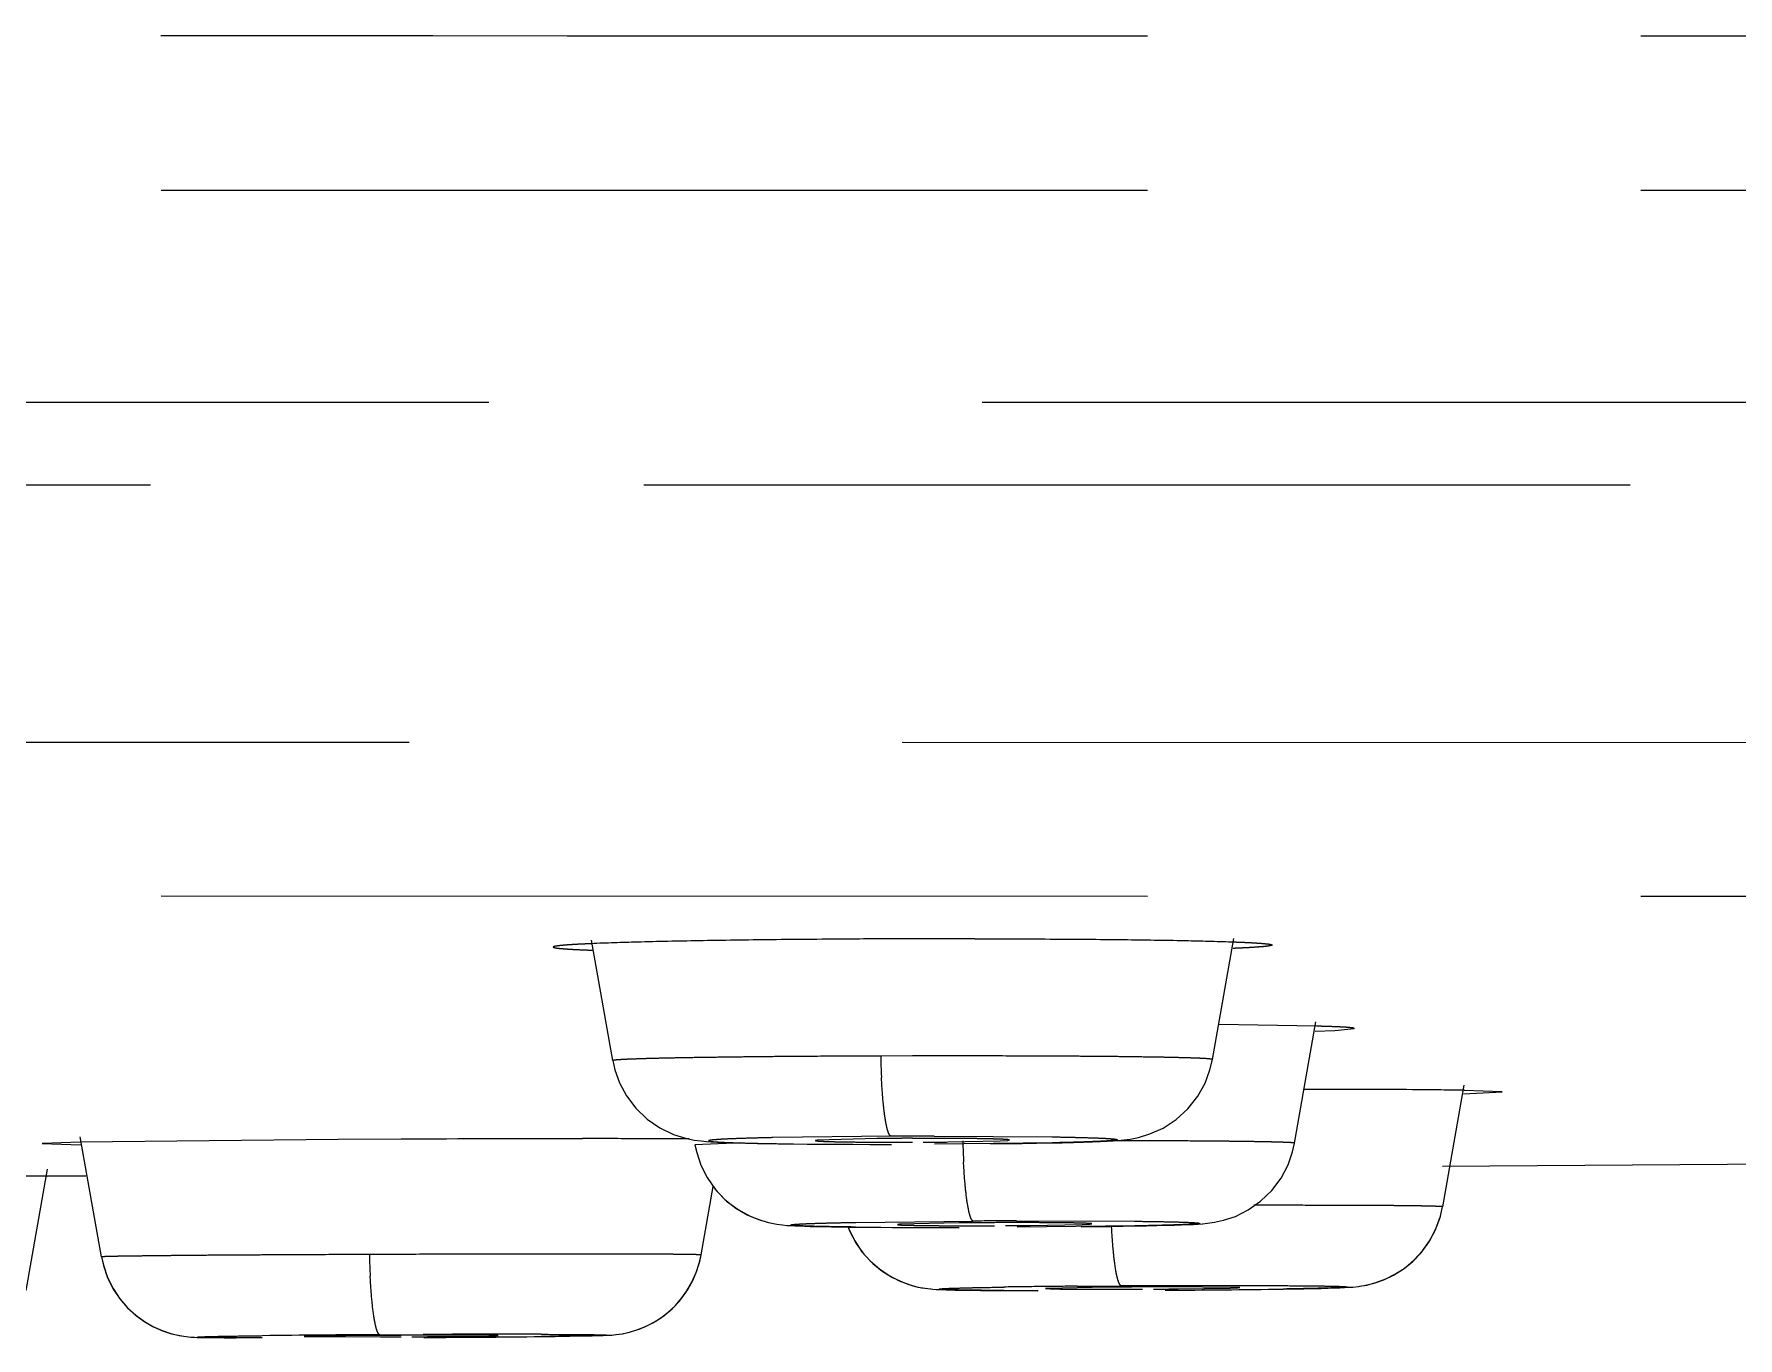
# Model space of a CAD drawing. Header units: millimetres. Extents: x 3819 to 4365, y -2661 to -1889.
# Drawn here: x 4175.628 to 4177.822, y -2175.879 to -2174.201 of the extents above; entities that cross this region are included whole.
import ezdxf

# ---------------------------------------------------------------- set-up
doc = ezdxf.new("R2010")
doc.units = ezdxf.units.MM
doc.header["$LTSCALE"] = 0.1
doc.linetypes.add('HIDDENX2', pattern=[19.05, 12.7, -6.35])
doc.layers.add('HIDDEN', color=8, linetype='HIDDENX2')

msp = doc.modelspace()

# ---------------------------------------------------------------- linework, layer by layer
at = {"layer": 'HIDDEN'}
for p, q in [((4171.9818, -2174.4017), (4189.6848, -2174.4017)), ((4189.5489, -2174.675), (4174.7754, -2174.675)), ((4147.8382, -2174.7808), (4196.1253, -2174.7808)), ((4178.016, -2175.1132), (4171.9847, -2175.1116)), ((4171.9817, -2175.3087), (4177.9795, -2175.3106)), ((4176.3732, -2175.5222), (4176.3459, -2175.3673)), ((4177.1453, -2175.5208), (4177.1728, -2175.3648)), ((4177.2792, -2175.4779), (4177.1536, -2175.4759)), ((4177.2511, -2175.6285), (4177.2786, -2175.4722)), ((4177.2776, -2175.4844), (4177.3028, -2175.4833)), ((4177.3028, -2175.4833), (4177.3279, -2175.4809)), ((4176.3732, -2175.5222), (4176.3732, -2175.5223)), ((4176.7591, -2175.5162), (4176.7182, -2175.5164)), ((4177.4417, -2175.7104), (4177.4693, -2175.5539)), ((4177.2886, -2175.5592), (4177.264, -2175.5592)), ((4177.4686, -2175.5652), (4177.5185, -2175.5626)), ((4177.5185, -2175.5626), (4177.4695, -2175.5605)), ((4175.715, -2175.7749), (4175.6878, -2175.6204)), ((4176.7315, -2175.6196), (4176.5792, -2175.6214)), ((4176.787, -2175.6194), (4176.9391, -2175.6204)), ((4175.6877, -2175.6273), (4175.6386, -2175.6291)), ((4175.6386, -2175.6291), (4175.6882, -2175.6305)), ((4176.0197, -2175.6239), (4175.6877, -2175.6273)), ((4176.1009, -2175.6234), (4176.0197, -2175.6239)), ((4176.5292, -2175.6284), (4176.479, -2175.6306)), ((4176.479, -2175.6306), (4176.479, -2175.6306)), ((4176.5359, -2175.6282), (4176.5292, -2175.6284)), ((4176.6365, -2175.6246), (4176.6341, -2175.6251)), ((4176.7135, -2175.6226), (4176.6365, -2175.6246)), ((4176.9394, -2175.6281), (4176.7876, -2175.6299)), ((4176.8047, -2175.627), (4176.8719, -2175.6256)), ((4176.8719, -2175.6256), (4176.8817, -2175.6249)), ((4176.8817, -2175.6249), (4176.8841, -2175.6244)), ((4175.6179, -2175.8183), (4175.6455, -2175.6619)), ((4177.4413, -2175.6582), (4178.6435, -2175.6497)), ((4175.6453, -2175.6708), (4175.5881, -2175.6711)), ((4175.6947, -2175.6706), (4175.6453, -2175.6708)), ((4175.6454, -2175.6708), (4175.6874, -2175.6706)), ((4175.6874, -2175.6706), (4175.6947, -2175.6706)), ((4176.4871, -2175.7724), (4176.5027, -2175.6841)), ((4176.6861, -2175.7305), (4176.8374, -2175.7288)), ((4176.8929, -2175.7286), (4177.045, -2175.729)), ((4176.7423, -2175.7329), (4176.7399, -2175.7333)), ((4176.8192, -2175.7312), (4176.7423, -2175.7329)), ((4176.8649, -2175.7309), (4176.851, -2175.7309)), ((4177.0455, -2175.7351), (4176.8937, -2175.7368)), ((4176.9106, -2175.7345), (4176.9777, -2175.7332)), ((4176.9777, -2175.7332), (4176.9875, -2175.7327)), ((4176.9875, -2175.7327), (4176.9899, -2175.7323)), ((4176.1009, -2175.7717), (4176.0599, -2175.7718)), ((4176.9328, -2175.8154), (4176.9304, -2175.8157)), ((4176.9304, -2175.8157), (4176.9362, -2175.8161)), ((4177.0096, -2175.814), (4176.9328, -2175.8154)), ((4176.9362, -2175.8161), (4176.9493, -2175.8164)), ((4176.9713, -2175.8126), (4176.9902, -2175.8125)), ((4176.9902, -2175.8125), (4177.0281, -2175.8122)), ((4177.0554, -2175.8136), (4177.0415, -2175.8137)), ((4177.0835, -2175.8119), (4177.2357, -2175.8119)), ((4177.1804, -2175.8144), (4177.0847, -2175.8135)), ((4177.1012, -2175.8162), (4177.1682, -2175.8151)), ((4177.1682, -2175.8151), (4177.178, -2175.8147)), ((4177.178, -2175.8147), (4177.1804, -2175.8144)), ((4175.8601, -2175.8789), (4175.8729, -2175.8791)), ((4175.8729, -2175.8791), (4175.8884, -2175.8792)), ((4175.9783, -2175.8773), (4175.9759, -2175.8775)), ((4175.9759, -2175.8775), (4176.0743, -2175.878)), ((4176.0551, -2175.8763), (4175.9783, -2175.8773)), ((4176.0736, -2175.8751), (4176.129, -2175.8748)), ((4176.0743, -2175.878), (4176.1009, -2175.8779)), ((4176.1009, -2175.876), (4176.087, -2175.8761)), ((4176.13, -2175.8759), (4176.1009, -2175.876)), ((4176.2258, -2175.8763), (4176.13, -2175.8759)), ((4176.1466, -2175.8776), (4176.2137, -2175.8768)), ((4176.2137, -2175.8768), (4176.2235, -2175.8765)), ((4176.2235, -2175.8765), (4176.2258, -2175.8763)), ((4176.2513, -2175.8778), (4176.2767, -2175.8776)), ((4176.2767, -2175.8776), (4176.2991, -2175.8773)), ((4176.2991, -2175.8773), (4176.3181, -2175.877)), ((4176.3181, -2175.877), (4176.3339, -2175.8767)), ((4176.3339, -2175.8767), (4176.3467, -2175.8765)), ((4176.3606, -2175.8761), (4176.3643, -2175.8759)), ((4176.3642, -2175.8759), (4176.3679, -2175.8758)), ((4176.3675, -2175.8758), (4176.372, -2175.8755))]:
    msp.add_line(p, q, dxfattribs=at)
for points in [[(4176.3733, -2175.5222), (4176.376, -2175.534), (4176.382, -2175.5508), (4176.391, -2175.5677), (4176.4029, -2175.5835), (4176.4176, -2175.5977), (4176.434, -2175.6089), (4176.4513, -2175.6172), (4176.4668, -2175.6222), (4176.4781, -2175.6245), (4176.4869, -2175.6257), (4176.4938, -2175.6263), (4176.5001, -2175.6268), (4176.5073, -2175.6272), (4176.5153, -2175.6275), (4176.5245, -2175.6279), (4176.535, -2175.6282), (4176.5467, -2175.6285)], [(4176.9907, -2175.6267), (4177.0009, -2175.6263), (4177.0097, -2175.6259), (4177.0175, -2175.6254), (4177.0242, -2175.6249), (4177.0312, -2175.6243), (4177.0395, -2175.6232), (4177.0501, -2175.6211), (4177.0649, -2175.6166), (4177.0818, -2175.609), (4177.0985, -2175.5981), (4177.1137, -2175.5841), (4177.1263, -2175.5682), (4177.1358, -2175.5511), (4177.1421, -2175.5339), (4177.1452, -2175.5207)], [(4176.4791, -2175.6306), (4176.4813, -2175.6405), (4176.4868, -2175.6568), (4176.4947, -2175.6727), (4176.5051, -2175.6876), (4176.5176, -2175.7009), (4176.5316, -2175.712)], [(4176.5467, -2175.6285), (4176.5598, -2175.6288), (4176.5739, -2175.6291), (4176.5893, -2175.6293), (4176.6058, -2175.6295), (4176.6235, -2175.6297), (4176.6422, -2175.6298), (4176.6619, -2175.6299), (4176.6826, -2175.63), (4176.7041, -2175.6301), (4176.7319, -2175.6301)], [(4176.8594, -2175.6294), (4176.8806, -2175.6291), (4176.9004, -2175.6288), (4176.919, -2175.6285), (4176.9361, -2175.6282), (4176.9519, -2175.6279), (4176.9663, -2175.6275)], [(4176.9663, -2175.6275), (4176.9792, -2175.6271), (4176.9907, -2175.6267)], [(4177.1056, -2175.7336), (4177.1138, -2175.7333), (4177.1208, -2175.733), (4177.1271, -2175.7326), (4177.1327, -2175.7322), (4177.1391, -2175.7316), (4177.1481, -2175.7303), (4177.1597, -2175.7278), (4177.1748, -2175.7227), (4177.1913, -2175.7145), (4177.2073, -2175.7033), (4177.2218, -2175.6893), (4177.2337, -2175.6735), (4177.2426, -2175.6566), (4177.2485, -2175.6398), (4177.251, -2175.6284)], [(4176.5027, -2175.684), (4176.5066, -2175.6894), (4176.5199, -2175.703)], [(4176.5199, -2175.703), (4176.5346, -2175.7141), (4176.5501, -2175.7225), (4176.5647, -2175.7282)], [(4176.5316, -2175.712), (4176.5464, -2175.7208), (4176.5608, -2175.7269), (4176.5737, -2175.7307), (4176.5844, -2175.7328), (4176.5917, -2175.7337), (4176.5975, -2175.7343), (4176.6026, -2175.7346), (4176.6077, -2175.7349), (4176.6135, -2175.7351), (4176.62, -2175.7354), (4176.6274, -2175.7356), (4176.6356, -2175.7358), (4176.6449, -2175.736), (4176.655, -2175.7362)], [(4177.3332, -2175.813), (4177.3422, -2175.8115), (4177.3535, -2175.8088), (4177.3661, -2175.8043), (4177.3785, -2175.7984), (4177.3909, -2175.7906), (4177.4028, -2175.7811), (4177.4139, -2175.7695), (4177.4238, -2175.7561), (4177.4321, -2175.7409), (4177.4383, -2175.7244), (4177.4416, -2175.7104)], [(4177.3347, -2175.8128), (4177.344, -2175.8112), (4177.3557, -2175.8081), (4177.3687, -2175.8032), (4177.3811, -2175.7969), (4177.3934, -2175.7888), (4177.405, -2175.7789), (4177.4158, -2175.7672), (4177.4253, -2175.7537), (4177.4331, -2175.7386), (4177.4389, -2175.7223), (4177.4416, -2175.7104)], [(4176.655, -2175.7362), (4176.666, -2175.7363), (4176.6779, -2175.7365), (4176.6905, -2175.7366), (4176.704, -2175.7367), (4176.7183, -2175.7368), (4176.7334, -2175.7369), (4176.7493, -2175.737), (4176.7658, -2175.737), (4176.783, -2175.7371), (4176.8009, -2175.7371), (4176.8193, -2175.7371)], [(4176.6763, -2175.7365), (4176.6773, -2175.7393), (4176.6848, -2175.7544), (4176.6941, -2175.7682), (4176.7048, -2175.7802), (4176.7165, -2175.7905), (4176.7291, -2175.799), (4176.7419, -2175.8057), (4176.7546, -2175.8106), (4176.7662, -2175.8137), (4176.7753, -2175.8153), (4176.7826, -2175.8162)], [(4176.6765, -2175.7365), (4176.6786, -2175.7422), (4176.6867, -2175.7575), (4176.6966, -2175.7713), (4176.7079, -2175.7833), (4176.7203, -2175.7933), (4176.7334, -2175.8015), (4176.7466, -2175.8076), (4176.7595, -2175.812), (4176.7707, -2175.8146), (4176.779, -2175.8158)], [(4176.9763, -2175.7361), (4176.9955, -2175.7359), (4177.0136, -2175.7356), (4177.0305, -2175.7354), (4177.0462, -2175.7351), (4177.0606, -2175.7348), (4177.0738, -2175.7345)], [(4177.0738, -2175.7345), (4177.0856, -2175.7342), (4177.0962, -2175.7339), (4177.1056, -2175.7336)], [(4176.3715, -2175.8755), (4176.3778, -2175.8749), (4176.3859, -2175.8738), (4176.396, -2175.8715), (4176.4071, -2175.868), (4176.418, -2175.8634), (4176.4288, -2175.8575), (4176.4394, -2175.8503), (4176.4496, -2175.8417), (4176.459, -2175.8318), (4176.4675, -2175.8206), (4176.4748, -2175.8083), (4176.4808, -2175.7951), (4176.4852, -2175.781), (4176.487, -2175.7723)], [(4176.3772, -2175.875), (4176.3852, -2175.8739), (4176.3946, -2175.8719), (4176.4044, -2175.869), (4176.4146, -2175.8649), (4176.4248, -2175.8598), (4176.4349, -2175.8536), (4176.4447, -2175.8461), (4176.4539, -2175.8375), (4176.4624, -2175.8277), (4176.47, -2175.8169), (4176.4764, -2175.8054), (4176.4816, -2175.793), (4176.4855, -2175.7799), (4176.4871, -2175.7723)], [(4175.7151, -2175.7749), (4175.7176, -2175.786), (4175.723, -2175.8018), (4175.7302, -2175.8163), (4175.739, -2175.8292)], [(4175.7151, -2175.7749), (4175.7175, -2175.7856), (4175.7229, -2175.8013), (4175.73, -2175.8158), (4175.7386, -2175.8287), (4175.7482, -2175.84), (4175.7586, -2175.8496), (4175.7697, -2175.8578), (4175.7812, -2175.8644), (4175.793, -2175.8698), (4175.8044, -2175.8736), (4175.815, -2175.8761), (4175.8239, -2175.8775), (4175.8301, -2175.8781), (4175.8347, -2175.8784), (4175.8384, -2175.8785), (4175.8418, -2175.8786), (4175.8456, -2175.8787), (4175.8499, -2175.8788), (4175.8601, -2175.8789)], [(4176.779, -2175.8158), (4176.7853, -2175.8165), (4176.7898, -2175.8168), (4176.7937, -2175.817), (4176.7979, -2175.8171), (4176.8026, -2175.8173), (4176.8079, -2175.8174), (4176.814, -2175.8176), (4176.821, -2175.8177), (4176.8288, -2175.8178), (4176.8374, -2175.8179), (4176.8469, -2175.818)], [(4176.8469, -2175.818), (4176.857, -2175.8181), (4176.8679, -2175.8182), (4176.8795, -2175.8182), (4176.8919, -2175.8183), (4176.9053, -2175.8183), (4176.9196, -2175.8184)], [(4177.1658, -2175.8172), (4177.185, -2175.817), (4177.203, -2175.8168), (4177.2199, -2175.8166), (4177.2355, -2175.8163), (4177.2499, -2175.8161), (4177.2629, -2175.8159)], [(4177.2629, -2175.8159), (4177.2747, -2175.8156), (4177.2851, -2175.8154), (4177.2943, -2175.8151)], [(4177.2943, -2175.8151), (4177.3023, -2175.8149), (4177.3091, -2175.8146), (4177.3151, -2175.8144), (4177.3204, -2175.8141), (4177.3259, -2175.8137), (4177.3332, -2175.813)], [(4175.739, -2175.8292), (4175.7487, -2175.8405), (4175.7591, -2175.8501), (4175.7703, -2175.8582), (4175.7819, -2175.8648), (4175.7937, -2175.8701), (4175.8051, -2175.8738), (4175.8157, -2175.8762), (4175.8186, -2175.8767)], [(4176.2077, -2175.8782), (4176.2229, -2175.8781), (4176.2513, -2175.8778)], [(4176.3467, -2175.8765), (4176.352, -2175.8763), (4176.3566, -2175.8762), (4176.3607, -2175.8761)]]:
    msp.add_lwpolyline(points, dxfattribs=at)
for centre, radius, start, end in [((4176.8261, -2200.3641), 24.9988, 90.15363, 90.33176), ((4176.824, -2199.3914), 24.026, 89.96303, 90.15466), ((4177.7364, -2175.4928), 1.0185, 181.3238, 182.8731), ((4177.2761, -2192.3744), 16.8152, 89.54263, 89.95717), ((4177.367, -2181.6269), 6.0673, 89.03117, 89.59061), ((4176.7959, -2188.7155), 13.0961, 90.03865, 90.28156), ((4176.3715, -2226.9315), 51.3088, 90.04141, 90.30217), ((4176.3565, -2208.6483), 33.0256, 89.92382, 90.03834), ((4176.3803, -2194.7201), 19.0973, 89.72538, 89.93967), ((4176.7739, -2181.3696), 5.7473, 90.28485, 90.60278), ((4176.7423, -2169.5527), 6.0746, 269.90266, 270.15865), ((4176.7764, -2181.8423), 6.2201, 90.15873, 90.28561), ((4176.7759, -2181.6844), 6.0621, 89.88556, 90.15889), ((4176.7443, -2169.8797), 5.7476, 270.28484, 270.60278), ((4177.8397, -2175.6013), 1.0161, 181.366, 182.9237), ((4176.9314, -2192.3889), 16.6604, 90.13221, 90.32301), ((4176.8926, -2183.0412), 7.3104, 90.32602, 90.57588), ((4176.8343, -2168.0024), 7.7324, 270.02726, 270.22617), ((4176.8954, -2183.4435), 7.7127, 90.0101, 90.2264), ((4176.8371, -2168.4241), 7.3107, 270.32601, 270.57587), ((4177.0752, -2175.7475), 1.0156, 181.37, 182.9377), ((4177.0483, -2186.6125), 10.8001, 90.67464, 90.91008), ((4176.9379, -2164.2844), 11.5339, 269.6956, 269.91646), ((4177.1209, -2192.5811), 16.7691, 90.51116, 90.68263), ((4176.9813, -2173.3253), 2.4913, 269.2637, 269.7187), ((4177.0047, -2169.0918), 6.7248, 269.69618, 270.20574), ((4177.1066, -2185.8344), 10.0209, 90.37272, 90.55491), ((4177.1757, -2198.6567), 22.8449, 90.23113, 90.37017), ((4177, -2165.2072), 10.6095, 270.15612, 270.29936), ((4177.1107, -2186.3903), 10.5769, 90.14063, 90.29957), ((4177.0041, -2165.795), 10.0216, 270.37271, 270.5549), ((4176.9996, -2160.4813), 15.3368, 270.3171, 270.88422), ((4176.1934, -2199.2747), 23.3999, 90.29348, 90.66419), ((4176.1747, -2191.1265), 15.2507, 90.32934, 90.44911), ((4176.027, -2160.6268), 15.2512, 270.32934, 270.4491), ((4176.2482, -2204.904), 29.0295, 89.9351, 90.23533), ((4176.0105, -2152.5408), 23.3382, 270.29303, 270.66578)]:
    msp.add_arc(centre, radius, start, end, dxfattribs=at)
for points, knots in [([(4171.9816, -2174.2029), (4172.9072, -2174.2025), (4174.755, -2174.2022), (4177.5186, -2174.2031), (4180.2607, -2174.2025), (4182.5255, -2174.2028), (4184.3119, -2174.2025), (4185.6215, -2174.202), (4186.9, -2174.2011), (4187.9413, -2174.2005), (4188.7503, -2174.201), (4189.5161, -2174.202), (4190.4211, -2174.2034), (4191.4353, -2174.2032), (4192.0789, -2174.2027), (4192.3831, -2174.2025)], [0, 0, 0, 0, 0.136111, 0.271708, 0.406381, 0.539336, 0.604747, 0.669067, 0.731911, 0.792739, 0.82219, 0.850865, 0.905361, 0.95527, 1, 1, 1, 1]), ([(4176.3455, -2175.3717), (4176.3417, -2175.3719), (4176.3345, -2175.3722), (4176.3246, -2175.3727), (4176.3162, -2175.3732), (4176.3092, -2175.3738), (4176.3039, -2175.3743), (4176.2999, -2175.3749), (4176.298, -2175.3752), (4176.2966, -2175.3758), (4176.2967, -2175.376)], [0, 0, 0, 0, 0.232002, 0.434383, 0.606566, 0.747985, 0.858095, 0.936415, 0.98296, 1, 1, 1, 1]), ([(4176.2967, -2175.376), (4176.2967, -2175.3762), (4176.297, -2175.3764), (4176.2977, -2175.3766), (4176.2988, -2175.3769), (4176.3009, -2175.3773), (4176.3046, -2175.3777), (4176.3101, -2175.3782), (4176.3172, -2175.3787), (4176.3257, -2175.3792), (4176.3357, -2175.3796), (4176.3429, -2175.3799), (4176.3467, -2175.38)], [0, 0, 0, 0, 0.007569, 0.021662, 0.043049, 0.071913, 0.152283, 0.262943, 0.403665, 0.573848, 0.772845, 1, 1, 1, 1]), ([(4176.6814, -2175.3658), (4176.6467, -2175.366), (4176.5808, -2175.3665), (4176.4886, -2175.3678), (4176.4113, -2175.3694), (4176.3653, -2175.3708), (4176.3455, -2175.3717)], [0, 0, 0, 0, 0.309304, 0.588654, 0.823084, 1, 1, 1, 1]), ([(4176.8395, -2175.3654), (4176.8739, -2175.3654), (4176.9395, -2175.3656), (4177.0311, -2175.3663), (4177.108, -2175.3675), (4177.1537, -2175.3687), (4177.1734, -2175.3694)], [0, 0, 0, 0, 0.309619, 0.588926, 0.823212, 1, 1, 1, 1]), ([(4177.222, -2175.3734), (4177.222, -2175.3736), (4177.2217, -2175.3738), (4177.221, -2175.374), (4177.22, -2175.3743), (4177.2178, -2175.3747), (4177.2142, -2175.3752), (4177.2086, -2175.3757), (4177.2015, -2175.3762), (4177.1929, -2175.3768), (4177.1829, -2175.3773), (4177.1757, -2175.3776), (4177.1718, -2175.3778)], [0, 0, 0, 0, 0.007201, 0.020852, 0.041846, 0.070395, 0.150431, 0.261113, 0.401997, 0.572505, 0.772041, 1, 1, 1, 1]), ([(4177.1734, -2175.3694), (4177.1772, -2175.3696), (4177.1842, -2175.3698), (4177.1941, -2175.3703), (4177.2025, -2175.3708), (4177.2094, -2175.3713), (4177.2147, -2175.3718), (4177.2185, -2175.3722), (4177.2208, -2175.3727), (4177.2218, -2175.3731), (4177.222, -2175.3733), (4177.222, -2175.3734)], [0, 0, 0, 0, 0.231028, 0.432732, 0.60449, 0.745692, 0.855749, 0.934253, 0.981422, 0.993712, 1, 1, 1, 1]), ([(4177.3279, -2175.4809), (4177.3279, -2175.4808), (4177.3276, -2175.4806), (4177.327, -2175.4805), (4177.3261, -2175.4802), (4177.324, -2175.48), (4177.3205, -2175.4796), (4177.3151, -2175.4792), (4177.3082, -2175.4789), (4177.2998, -2175.4785), (4177.29, -2175.4782), (4177.2829, -2175.478), (4177.2792, -2175.4779)], [0, 0, 0, 0, 0.005492, 0.017639, 0.037409, 0.064975, 0.14367, 0.253865, 0.395249, 0.56718, 0.768989, 1, 1, 1, 1]), ([(4176.7182, -2175.5164), (4176.6951, -2175.5164), (4176.6501, -2175.5166), (4176.5949, -2175.517), (4176.5531, -2175.5174), (4176.5242, -2175.5178), (4176.4973, -2175.5181), (4176.4726, -2175.5185), (4176.4503, -2175.5189), (4176.4306, -2175.5193), (4176.4136, -2175.5198), (4176.4013, -2175.5202), (4176.3929, -2175.5205), (4176.3877, -2175.5208), (4176.3834, -2175.521), (4176.3798, -2175.5212), (4176.377, -2175.5215), (4176.375, -2175.5217), (4176.3738, -2175.5219), (4176.3733, -2175.5221), (4176.3732, -2175.5222), (4176.3732, -2175.5222)], [0, 0, 0, 0, 0.200332, 0.390762, 0.479845, 0.563805, 0.642008, 0.71382, 0.778617, 0.835897, 0.885221, 0.926152, 0.943334, 0.958265, 0.970928, 0.98131, 0.989399, 0.995186, 0.998673, 0.999574, 1, 1, 1, 1]), ([(4177.1453, -2175.5208), (4177.1453, -2175.5207), (4177.1451, -2175.5206), (4177.1447, -2175.5205), (4177.1441, -2175.5204), (4177.1429, -2175.5202), (4177.1408, -2175.52), (4177.1375, -2175.5197), (4177.1334, -2175.5195), (4177.1283, -2175.5192), (4177.1224, -2175.519), (4177.1127, -2175.5187), (4177.0985, -2175.5183), (4177.0791, -2175.5179), (4177.0566, -2175.5176), (4177.0312, -2175.5172), (4177.0033, -2175.5169), (4176.9729, -2175.5167), (4176.9405, -2175.5165), (4176.8941, -2175.5163), (4176.8334, -2175.5162), (4176.7842, -2175.5162), (4176.7591, -2175.5162)], [0, 0, 0, 0, 0.000448, 0.001412, 0.002959, 0.005102, 0.011172, 0.01961, 0.030392, 0.043492, 0.058883, 0.076538, 0.118516, 0.169009, 0.227456, 0.293289, 0.365931, 0.444689, 0.528807, 0.617529, 0.805388, 1, 1, 1, 1]), ([(4176.7315, -2175.6196), (4176.7308, -2175.6195), (4176.7297, -2175.6183), (4176.7287, -2175.6164), (4176.7274, -2175.613), (4176.7258, -2175.6071), (4176.7241, -2175.5982), (4176.7226, -2175.5871), (4176.7207, -2175.5687), (4176.7197, -2175.5541), (4176.7192, -2175.5439)], [0, 0, 0, 0, 0.029664, 0.053509, 0.084564, 0.170206, 0.287229, 0.433426, 0.605264, 1, 1, 1, 1]), ([(4176.9391, -2175.6204), (4176.9453, -2175.6205), (4176.9571, -2175.6207), (4176.9736, -2175.6211), (4176.9879, -2175.6215), (4176.9999, -2175.6219), (4177.0083, -2175.6223), (4177.0137, -2175.6227), (4177.0168, -2175.6229), (4177.0192, -2175.6231), (4177.021, -2175.6234), (4177.0219, -2175.6236), (4177.0226, -2175.6239), (4177.0224, -2175.6242), (4177.0221, -2175.6243), (4177.0217, -2175.6244), (4177.0208, -2175.6246), (4177.0192, -2175.6248), (4177.0169, -2175.6251), (4177.0138, -2175.6254), (4177.0084, -2175.6258), (4177, -2175.6262), (4176.9882, -2175.6267), (4176.9739, -2175.6272), (4176.9574, -2175.6277), (4176.9457, -2175.6279), (4176.9394, -2175.6281)], [0, 0, 0, 0, 0.111828, 0.211259, 0.297264, 0.369046, 0.425876, 0.448458, 0.467034, 0.481532, 0.491953, 0.498346, 0.500979, 0.501926, 0.503648, 0.506318, 0.509978, 0.520312, 0.534701, 0.553138, 0.57556, 0.632027, 0.70344, 0.789126, 0.888327, 1, 1, 1, 1]), ([(4176.5792, -2175.6214), (4176.5728, -2175.6215), (4176.5609, -2175.6218), (4176.5441, -2175.6223), (4176.5297, -2175.6228), (4176.5193, -2175.6232), (4176.5122, -2175.6236), (4176.5079, -2175.6239), (4176.5043, -2175.6242), (4176.5014, -2175.6244), (4176.4994, -2175.6247), (4176.4982, -2175.6249), (4176.4976, -2175.625), (4176.4971, -2175.6251), (4176.4968, -2175.6253), (4176.4966, -2175.6254), (4176.4967, -2175.6256), (4176.497, -2175.6257), (4176.4974, -2175.6259), (4176.4981, -2175.626), (4176.4992, -2175.6262), (4176.5011, -2175.6264), (4176.5054, -2175.6268), (4176.5124, -2175.6272), (4176.5229, -2175.6277), (4176.536, -2175.6281), (4176.5582, -2175.6287), (4176.576, -2175.629), (4176.5886, -2175.6292)], [0, 0, 0, 0, 0.108767, 0.204952, 0.287505, 0.355683, 0.384171, 0.408813, 0.429528, 0.446236, 0.458873, 0.463666, 0.46745, 0.470238, 0.472064, 0.473068, 0.473954, 0.475588, 0.478168, 0.481737, 0.486313, 0.498503, 0.514764, 0.559436, 0.619721, 0.694797, 0.783834, 1, 1, 1, 1]), ([(4176.6341, -2175.6251), (4176.6341, -2175.6252), (4176.6343, -2175.6253), (4176.6346, -2175.6254), (4176.6352, -2175.6255), (4176.6364, -2175.6256), (4176.6384, -2175.6258), (4176.6415, -2175.626), (4176.6454, -2175.6262), (4176.6501, -2175.6263), (4176.6556, -2175.6265), (4176.6644, -2175.6267), (4176.6769, -2175.6269), (4176.6936, -2175.6271), (4176.7122, -2175.6273), (4176.7252, -2175.6273), (4176.7319, -2175.6273)], [0, 0, 0, 0, 0.0016, 0.005255, 0.011143, 0.019268, 0.042149, 0.073696, 0.113675, 0.161848, 0.21797, 0.281678, 0.429801, 0.602078, 0.794175, 1, 1, 1, 1]), ([(4176.8841, -2175.6244), (4176.8841, -2175.6244), (4176.8839, -2175.6243), (4176.8836, -2175.6242), (4176.883, -2175.6241), (4176.8819, -2175.624), (4176.8799, -2175.6238), (4176.8769, -2175.6236), (4176.873, -2175.6234), (4176.8684, -2175.6233), (4176.863, -2175.6231), (4176.8545, -2175.6229), (4176.8422, -2175.6227), (4176.8258, -2175.6225), (4176.8074, -2175.6223), (4176.7947, -2175.6223), (4176.788, -2175.6223)], [0, 0, 0, 0, 0.001603, 0.00525, 0.011121, 0.019223, 0.042037, 0.073494, 0.113365, 0.161415, 0.217405, 0.280989, 0.428934, 0.601174, 0.793484, 1, 1, 1, 1]), ([(4177.2511, -2175.6285), (4177.2511, -2175.6284), (4177.2506, -2175.6283), (4177.2499, -2175.6281), (4177.2486, -2175.628), (4177.2468, -2175.6279), (4177.2445, -2175.6277), (4177.2418, -2175.6276), (4177.2385, -2175.6275), (4177.2332, -2175.6273), (4177.2253, -2175.6271), (4177.2145, -2175.6268), (4177.2018, -2175.6266), (4177.1873, -2175.6264), (4177.1712, -2175.6262), (4177.1466, -2175.6259), (4177.1123, -2175.6257), (4177.0674, -2175.6254), (4177.0358, -2175.6254), (4177.0193, -2175.6253)], [0, 0, 0, 0, 0.001291, 0.004672, 0.010223, 0.01794, 0.02781, 0.039814, 0.053937, 0.070159, 0.108828, 0.155673, 0.210503, 0.272975, 0.342709, 0.419326, 0.59168, 0.786575, 1, 1, 1, 1]), ([(4176.8374, -2175.7288), (4176.8367, -2175.7287), (4176.8356, -2175.7275), (4176.8346, -2175.7257), (4176.8332, -2175.7223), (4176.8317, -2175.7165), (4176.8292, -2175.7032), (4176.8267, -2175.6818), (4176.8255, -2175.6634), (4176.8249, -2175.6531)], [0, 0, 0, 0, 0.029254, 0.052834, 0.083645, 0.16893, 0.28582, 0.60422, 1, 1, 1, 1]), ([(4177.4417, -2175.7104), (4177.4417, -2175.7104), (4177.4416, -2175.7103), (4177.4414, -2175.7103), (4177.441, -2175.7102), (4177.4403, -2175.7102), (4177.439, -2175.7101), (4177.4372, -2175.71), (4177.4347, -2175.7099), (4177.4318, -2175.7098), (4177.4283, -2175.7097), (4177.4227, -2175.7095), (4177.4144, -2175.7094), (4177.403, -2175.7092), (4177.3896, -2175.7091), (4177.3744, -2175.7089), (4177.3574, -2175.7088), (4177.3315, -2175.7087), (4177.2955, -2175.7086), (4177.2486, -2175.7085), (4177.2156, -2175.7085), (4177.1984, -2175.7085)], [0, 0, 0, 0, 0.000379, 0.001263, 0.002689, 0.004663, 0.010256, 0.018032, 0.027973, 0.040061, 0.054278, 0.070603, 0.109503, 0.156607, 0.211693, 0.27439, 0.344305, 0.421048, 0.593413, 0.787787, 1, 1, 1, 1]), ([(4176.6859, -2175.7365), (4176.6796, -2175.7364), (4176.6679, -2175.7363), (4176.6514, -2175.736), (4176.6371, -2175.7357), (4176.6251, -2175.7354), (4176.6168, -2175.7351), (4176.6113, -2175.7348), (4176.6083, -2175.7347), (4176.6059, -2175.7345), (4176.6043, -2175.7343), (4176.6034, -2175.7341), (4176.603, -2175.734), (4176.6027, -2175.734), (4176.6025, -2175.7337), (4176.6033, -2175.7335), (4176.6041, -2175.7333), (4176.606, -2175.7331), (4176.6083, -2175.7329), (4176.6115, -2175.7327), (4176.6169, -2175.7324), (4176.6253, -2175.732), (4176.6372, -2175.7316), (4176.6515, -2175.7312), (4176.6681, -2175.7308), (4176.6798, -2175.7306), (4176.6861, -2175.7305)], [0, 0, 0, 0, 0.111769, 0.211103, 0.296971, 0.368578, 0.425199, 0.447665, 0.466115, 0.480477, 0.490744, 0.494352, 0.496955, 0.498581, 0.49937, 0.501854, 0.508218, 0.518629, 0.533109, 0.55165, 0.574183, 0.630893, 0.702569, 0.788535, 0.888032, 1, 1, 1, 1]), ([(4177.045, -2175.729), (4177.0512, -2175.7291), (4177.063, -2175.7292), (4177.0795, -2175.7295), (4177.0938, -2175.7298), (4177.1058, -2175.7301), (4177.1142, -2175.7304), (4177.1197, -2175.7307), (4177.1227, -2175.7309), (4177.1253, -2175.7311), (4177.1268, -2175.7312), (4177.1293, -2175.7317), (4177.1268, -2175.7322), (4177.1253, -2175.7324), (4177.1228, -2175.7326), (4177.1198, -2175.7328), (4177.1144, -2175.7331), (4177.106, -2175.7335), (4177.0942, -2175.7339), (4177.0799, -2175.7343), (4177.0634, -2175.7347), (4177.0517, -2175.735), (4177.0455, -2175.7351)], [0, 0, 0, 0, 0.112, 0.211587, 0.29773, 0.369628, 0.426549, 0.449165, 0.467764, 0.482273, 0.492685, 0.501395, 0.509876, 0.520152, 0.5345, 0.552912, 0.575317, 0.631779, 0.703217, 0.788953, 0.88823, 1, 1, 1, 1]), ([(4176.7399, -2175.7333), (4176.7399, -2175.7334), (4176.7401, -2175.7334), (4176.7404, -2175.7335), (4176.741, -2175.7336), (4176.7422, -2175.7337), (4176.7442, -2175.7338), (4176.7473, -2175.734), (4176.7512, -2175.7341), (4176.756, -2175.7342), (4176.7615, -2175.7343), (4176.7702, -2175.7345), (4176.7828, -2175.7346), (4176.7996, -2175.7348), (4176.8183, -2175.7348), (4176.8313, -2175.7348), (4176.838, -2175.7348)], [0, 0, 0, 0, 0.001456, 0.005053, 0.010909, 0.019015, 0.041881, 0.073431, 0.113427, 0.161627, 0.217784, 0.28153, 0.429732, 0.602079, 0.794213, 1, 1, 1, 1]), ([(4176.9899, -2175.7323), (4176.9899, -2175.7323), (4176.9897, -2175.7322), (4176.9894, -2175.7321), (4176.9888, -2175.7321), (4176.9876, -2175.732), (4176.9856, -2175.7318), (4176.9826, -2175.7317), (4176.9788, -2175.7316), (4176.9742, -2175.7314), (4176.9689, -2175.7313), (4176.9603, -2175.7312), (4176.948, -2175.731), (4176.9316, -2175.7309), (4176.9134, -2175.7308), (4176.9006, -2175.7308), (4176.894, -2175.7308)], [0, 0, 0, 0, 0.001457, 0.005042, 0.010876, 0.018951, 0.04173, 0.073166, 0.113023, 0.161066, 0.217053, 0.280642, 0.428618, 0.600919, 0.793327, 1, 1, 1, 1]), ([(4177.0281, -2175.8122), (4177.0274, -2175.8121), (4177.0263, -2175.811), (4177.0253, -2175.8092), (4177.0239, -2175.8058), (4177.0223, -2175.8), (4177.0198, -2175.7868), (4177.0173, -2175.7654), (4177.016, -2175.7469), (4177.0155, -2175.7366)], [0, 0, 0, 0, 0.028861, 0.052175, 0.082739, 0.16766, 0.284407, 0.603199, 1, 1, 1, 1]), ([(4176.0599, -2175.7718), (4176.0368, -2175.7719), (4175.9918, -2175.7721), (4175.9366, -2175.7724), (4175.8949, -2175.7726), (4175.8661, -2175.7728), (4175.8392, -2175.773), (4175.8146, -2175.7732), (4175.7923, -2175.7735), (4175.7728, -2175.7737), (4175.7559, -2175.7739), (4175.7436, -2175.7741), (4175.7353, -2175.7742), (4175.7301, -2175.7743), (4175.7257, -2175.7744), (4175.7221, -2175.7745), (4175.7195, -2175.7746), (4175.7179, -2175.7747), (4175.7169, -2175.7747), (4175.7162, -2175.7748), (4175.7157, -2175.7748), (4175.7154, -2175.7749), (4175.7152, -2175.7749), (4175.7151, -2175.7749)], [0, 0, 0, 0, 0.201627, 0.391501, 0.480301, 0.564135, 0.642276, 0.714, 0.778586, 0.835503, 0.88445, 0.92514, 0.9423, 0.957289, 0.970073, 0.980626, 0.988919, 0.99221, 0.994927, 0.997065, 0.998624, 0.9996, 1, 1, 1, 1]), ([(4176.4871, -2175.7724), (4176.4871, -2175.7723), (4176.4869, -2175.7723), (4176.4866, -2175.7722), (4176.486, -2175.7722), (4176.4851, -2175.7722), (4176.4841, -2175.7721), (4176.4822, -2175.7721), (4176.4793, -2175.772), (4176.4751, -2175.7719), (4176.47, -2175.7718), (4176.4641, -2175.7718), (4176.4572, -2175.7717), (4176.4496, -2175.7716), (4176.4376, -2175.7715), (4176.4208, -2175.7715), (4176.3982, -2175.7714), (4176.3729, -2175.7713), (4176.3449, -2175.7713), (4176.3146, -2175.7713), (4176.2822, -2175.7713), (4176.2358, -2175.7713), (4176.1751, -2175.7714), (4176.1259, -2175.7716), (4176.1009, -2175.7717)], [0, 0, 0, 0, 0.000358, 0.001305, 0.002856, 0.00501, 0.007763, 0.011113, 0.019589, 0.030411, 0.043549, 0.058978, 0.076668, 0.096591, 0.118708, 0.169249, 0.227729, 0.293581, 0.366227, 0.444975, 0.52907, 0.617757, 0.805516, 1, 1, 1, 1]), ([(4176.0736, -2175.8751), (4176.0728, -2175.8751), (4176.0717, -2175.874), (4176.0707, -2175.8722), (4176.0693, -2175.8689), (4176.0678, -2175.8631), (4176.0652, -2175.8498), (4176.0628, -2175.8284), (4176.0615, -2175.8099), (4176.061, -2175.7996)], [0, 0, 0, 0, 0.028431, 0.051477, 0.081794, 0.166361, 0.282972, 0.602167, 1, 1, 1, 1]), ([(4176.8767, -2175.8182), (4176.8649, -2175.8181), (4176.8484, -2175.818), (4176.8279, -2175.8177), (4176.8159, -2175.8175), (4176.8075, -2175.8173), (4176.8021, -2175.8171), (4176.7991, -2175.817), (4176.7965, -2175.8169), (4176.7951, -2175.8168), (4176.7926, -2175.8164), (4176.7951, -2175.816), (4176.7966, -2175.8159), (4176.7991, -2175.8157), (4176.8022, -2175.8156), (4176.8076, -2175.8153), (4176.816, -2175.8151), (4176.8279, -2175.8147), (4176.8484, -2175.8143), (4176.865, -2175.814), (4176.8767, -2175.8138)], [0, 0, 0, 0, 0.211378, 0.297364, 0.369075, 0.425781, 0.44828, 0.466757, 0.481135, 0.491404, 0.499722, 0.50825, 0.518607, 0.533049, 0.551561, 0.574074, 0.630763, 0.702442, 0.788432, 1, 1, 1, 1]), ([(4177.2357, -2175.8119), (4177.2474, -2175.812), (4177.264, -2175.8121), (4177.2845, -2175.8123), (4177.2965, -2175.8125), (4177.3049, -2175.8127), (4177.3104, -2175.8129), (4177.3134, -2175.8131), (4177.316, -2175.8132), (4177.3175, -2175.8133), (4177.32, -2175.8136), (4177.3176, -2175.814), (4177.3161, -2175.8141), (4177.3136, -2175.8143), (4177.3106, -2175.8145), (4177.3051, -2175.8147), (4177.2968, -2175.815), (4177.2849, -2175.8153), (4177.2645, -2175.8158), (4177.248, -2175.8161), (4177.2363, -2175.8163)], [0, 0, 0, 0, 0.2118, 0.298037, 0.370018, 0.427007, 0.44965, 0.46827, 0.482792, 0.493204, 0.5018, 0.510054, 0.520272, 0.534577, 0.552954, 0.575333, 0.631758, 0.703176, 0.788911, 1, 1, 1, 1]), ([(4175.9221, -2175.8792), (4175.9103, -2175.8792), (4175.8938, -2175.8792), (4175.8732, -2175.879), (4175.8615, -2175.8789), (4175.8515, -2175.8787), (4175.8457, -2175.8787), (4175.8356, -2175.8782), (4175.8458, -2175.8777), (4175.8516, -2175.8775), (4175.8616, -2175.8773), (4175.8733, -2175.877), (4175.8939, -2175.8767), (4175.9104, -2175.8765), (4175.9222, -2175.8763)], [0, 0, 0, 0, 0.211441, 0.297446, 0.369163, 0.425863, 0.466817, 0.499568, 0.532771, 0.573815, 0.630538, 0.702261, 0.788304, 1, 1, 1, 1]), ([(4176.2811, -2175.8746), (4176.2929, -2175.8746), (4176.3094, -2175.8747), (4176.33, -2175.8748), (4176.3417, -2175.8749), (4176.3518, -2175.8751), (4176.3576, -2175.8752), (4176.3678, -2175.8756), (4176.3577, -2175.8761), (4176.352, -2175.8763), (4176.342, -2175.8765), (4176.3304, -2175.8768), (4176.3098, -2175.8771), (4176.2934, -2175.8773), (4176.2816, -2175.8775)], [0, 0, 0, 0, 0.211863, 0.298117, 0.370104, 0.427087, 0.468328, 0.501649, 0.534296, 0.575071, 0.63153, 0.702994, 0.788782, 1, 1, 1, 1])]:
    msp.add_open_spline(points, degree=3, knots=knots, dxfattribs=at)

doc.saveas('drawing.dxf')
